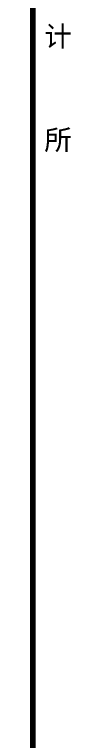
# Model space of a CAD drawing. Extents: x -473190 to 2138458, y -81875 to 2633646.
# Drawn here: x 1344493 to 1344730, y -37595 to -32678 of the extents above; entities that cross this region are included whole.
import ezdxf

# ---------------------------------------------------------------- set-up
doc = ezdxf.new("R2010")
doc.units = 0
doc.header["$LTSCALE"] = 1000
doc.layers.add('ECA_TK', color=7, linetype='Continuous')
doc.layers.add('tk', color=7, linetype='Continuous')
doc.styles.add('SUNTXT', font='', dxfattribs={"height": 2.5})
doc.styles.get('SUNTXT').set_extended_font_data('SimSun')

# ---------------------------------------------------------------- blocks, each defined once
blk = doc.blocks.new('10B_A1E图框')
blk.add_line((765, 183.999), (765, 584))
blk.add_line((765, 183.999), (765, 584))
blk.add_line((765, 183.999), (765, 584))
at = {"layer": 'ECA_TK', "const_width": 0.8}
blk.add_lwpolyline([(765, 10), (765, 584)], dxfattribs=at)
at = {"layer": 'ECA_TK', "style": 'SUNTXT'}
for s, p in [('计师联系。', (766.538, 385.626)), ('所有设计变更须征得设计师同意。', (766.538, 371.618))]:
    blk.add_text(s, height=2.73, dxfattribs=at).set_placement(p)

msp = doc.modelspace()

# ---------------------------------------------------------------- block references
at = {"layer": 'tk', "xscale": 50, "yscale": 50, "zscale": 50}
msp.add_blockref('10B_A1E图框', (1306263.1, -52174.7), dxfattribs=at)

doc.saveas('drawing.dxf')
